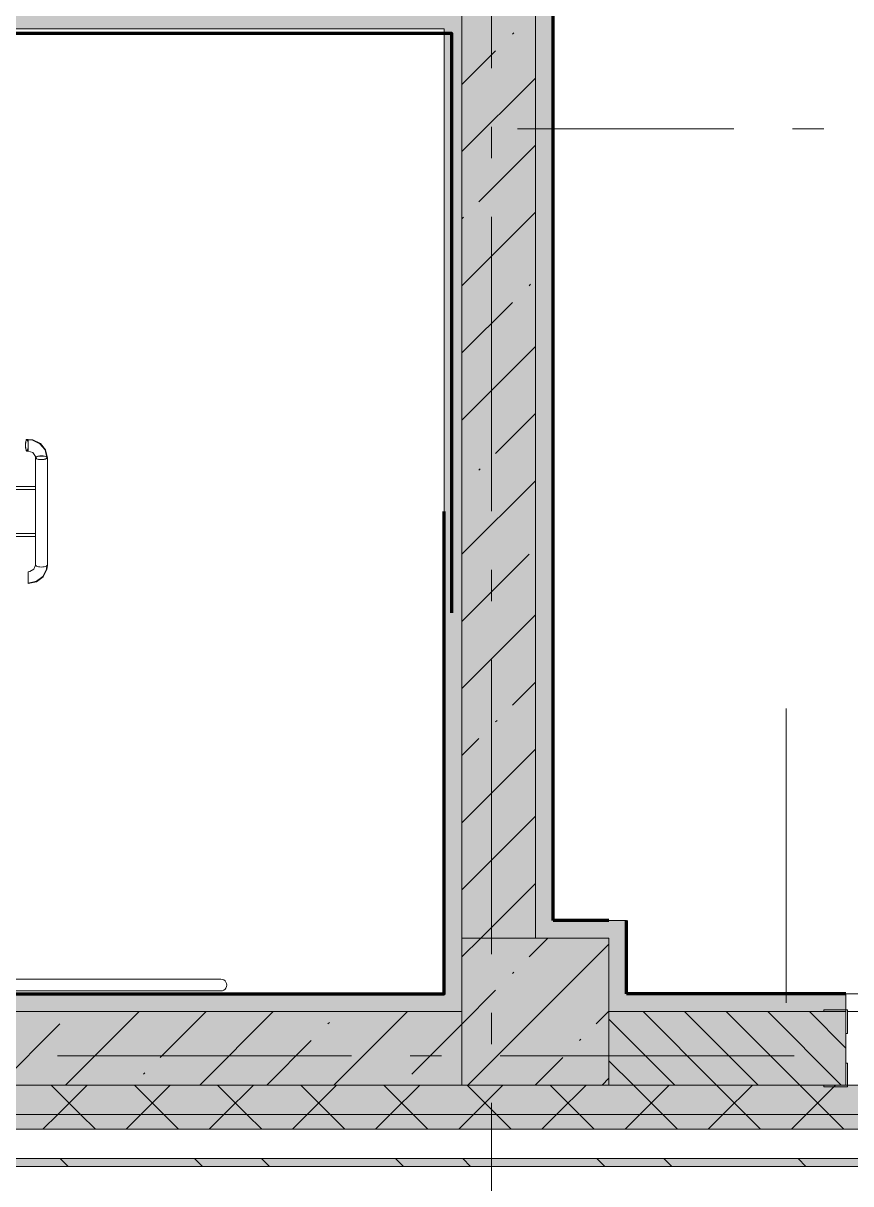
# Model space of a CAD drawing. Header units: millimetres. Extents: x -537608 to 253996, y -217170 to 186033.
# Drawn here: x -227018 to -224204, y 91086 to 95031 of the extents above; entities that cross this region are included whole.
import ezdxf

# ---------------------------------------------------------------- set-up
doc = ezdxf.new("R2010")
doc.units = ezdxf.units.MM
doc.layers.add('16) Лак 1.6м', color=160, linetype='Continuous', lineweight=90)
doc.layers.add('PDF _Геометрия', color=7, linetype='Continuous')
doc.layers.add('PDF _Сплошная заливка', color=7, linetype='Continuous', true_color=0xffffff)

msp = doc.modelspace()

# ---------------------------------------------------------------- hatches: boundary and pattern name
at = {"layer": 'PDF _Сплошная заливка', "true_color": 0xff7d7d, "transparency": 33554559}
msp.add_hatch(color=11, dxfattribs=at).paths.add_polyline_path([(-225276.1932, 91981.2671), (-225216.1946, 91981.2671), (-225216.1946, 99421.2652), (-225276.1932, 99421.2652), (-225276.1932, 92577.1358)])
at = {"layer": 'PDF _Сплошная заливка', "true_color": 0x56bc34, "transparency": 33554559}
msp.add_hatch(color=85, dxfattribs=at).paths.add_polyline_path([(-225586.1947, 95011.265), (-225526.1941, 95011.265), (-225526.1941, 95071.2678), (-230976.1935, 95071.2678), (-230976.1935, 95011.265), (-226595.9773, 95011.265)])
at = {"layer": 'PDF _Сплошная заливка', "transparency": 33554559}
msp.add_hatch(color=256, dxfattribs=at).paths.add_polyline_path([(-225276.1932, 91921.2686), (-225276.1932, 95071.2678), (-225526.1941, 95071.2678), (-225526.1941, 91921.2686), (-225324.5808, 91921.2686)])
at = {"layer": 'PDF _Сплошная заливка', "true_color": 0x56bc34, "transparency": 33554559}
h = msp.add_hatch(color=85, dxfattribs=at)
h.paths.add_polyline_path([(-226595.9773, 91671.2676), (-225586.1947, 91671.2676), (-225586.1947, 91731.2661), (-231926.1929, 91731.2661), (-231926.1929, 91671.2676), (-228265.7155, 91671.2676)], flags=0)
h.paths.add_polyline_path([(-233126.1932, 91671.2676), (-232926.1924, 91671.2676), (-232926.1924, 91731.2661), (-233126.1932, 91731.2661)], flags=0)
at = {"layer": 'PDF _Сплошная заливка', "true_color": 0xff7d7d, "transparency": 33554559}
h = msp.add_hatch(color=11, dxfattribs=at)
h.paths.add_polyline_path([(-221586.7628, 91671.2676), (-221336.1957, 91671.2676), (-221336.1957, 91731.2661), (-222400.4824, 91731.2661), (-222400.4824, 91671.2676)], flags=0)
h.paths.add_polyline_path([(-224926.2392, 91671.2676), (-224220.4816, 91671.2676), (-224220.4816, 91731.2661), (-225026.1943, 91731.2661), (-225026.1943, 91671.2676)], flags=0)
at = {"layer": 'PDF _Сплошная заливка', "transparency": 33554559}
h = msp.add_hatch(color=256, dxfattribs=at)
h.paths.add_polyline_path([(-226595.9773, 91421.2666), (-225526.1941, 91421.2666), (-225526.1941, 91671.2676), (-231926.1929, 91671.2676), (-231926.1929, 91421.2666), (-228265.7155, 91421.2666)], flags=0)
h.paths.add_polyline_path([(-232926.1924, 91421.2666), (-232926.1924, 91671.2676), (-233121.1919, 91671.2676), (-233121.1919, 91421.2666)], flags=0)
h = msp.add_hatch(color=256, dxfattribs=at)
h.paths.add_polyline_path([(-221276.195, 91421.2666), (-221276.195, 91671.2676), (-222400.4824, 91671.2676), (-222400.4824, 91421.2666), (-221586.7628, 91421.2666)], flags=0)
h.paths.add_polyline_path([(-224220.4816, 91421.2666), (-224220.4816, 91671.2676), (-225026.1943, 91671.2676), (-225026.1943, 91421.2666), (-224926.2392, 91421.2666)], flags=0)
h = msp.add_hatch(color=256, dxfattribs=at)
h.paths.add_polyline_path([(-214072.9389, 91321.2663), (-213276.196, 91321.2663), (-213276.196, 91421.2666), (-222460.9308, 91421.2666), (-222460.9308, 91321.2663), (-214907.808, 91321.2663)], flags=0)
h.paths.add_polyline_path([(-224160.9288, 91321.2663), (-224160.9288, 91421.2666), (-232001.1932, 91421.2666), (-232001.1932, 91321.2663), (-224926.2392, 91321.2663)], flags=0)
h.paths.add_polyline_path([(-232851.1922, 91321.2663), (-232851.1922, 91421.2666), (-234126.1928, 91421.2666), (-234126.1928, 91321.2663), (-233126.1932, 91321.2663)], flags=0)
h.paths.add_polyline_path([(-236196.9723, 91321.2663), (-235826.1928, 91321.2663), (-235826.1928, 91421.2666), (-237066.1908, 91421.2666), (-237066.1908, 91321.2663), (-236614.4085, 91321.2663)], flags=0)
h.paths.add_polyline_path([(-239953.8848, 91321.2663), (-238766.1908, 91321.2663), (-238766.1908, 91421.2666), (-240066.1915, 91421.2666), (-240066.1915, 91321.2663)], flags=0)
h.paths.add_polyline_path([(-243626.1884, 91321.2663), (-241766.1916, 91321.2663), (-241766.1916, 91421.2666), (-243626.1884, 91421.2666)], flags=0)
h.paths.add_polyline_path([(-245380.5355, 91321.2663), (-245326.1907, 91321.2663), (-245326.1907, 91421.2666), (-246626.1914, 91421.2666), (-246626.1914, 91321.2663), (-245797.9674, 91321.2663)], flags=0)
h.paths.add_polyline_path([(-249626.19, 91321.2663), (-248326.1893, 91321.2663), (-248326.1893, 91421.2666), (-249626.19, 91421.2666)], flags=0)
h.paths.add_polyline_path([(-254564.0965, 91321.2663), (-254326.1866, 91321.2663), (-254326.1866, 91421.2666), (-255626.1873, 91421.2666), (-255626.1873, 91321.2663), (-254981.5283, 91321.2663)], flags=0)
h.paths.add_polyline_path([(-251326.1879, 91321.2663), (-251326.1879, 91421.2666), (-252626.1886, 91421.2666), (-252626.1886, 91321.2663), (-251642.052, 91321.2663)], flags=0)
h.paths.add_polyline_path([(-257486.1367, 91321.2663), (-257326.1894, 91321.2663), (-257326.1894, 91421.2666), (-258626.1859, 91421.2666), (-258626.1859, 91321.2663), (-258321.009, 91321.2663)], flags=0)
h.paths.add_polyline_path([(-260825.613, 91321.2663), (-260326.1881, 91321.2663), (-260326.1881, 91421.2666), (-261626.1888, 91421.2666), (-261626.1888, 91321.2663), (-261243.0492, 91321.2663)], flags=0)
h.paths.add_polyline_path([(-264626.1874, 91321.2663), (-263326.1867, 91321.2663), (-263330.2213, 91421.2666), (-264626.1874, 91421.2666)], flags=0)
h.paths.add_polyline_path([(-266326.1853, 91321.2663), (-266326.1853, 91421.2666), (-267621.1869, 91421.2666), (-267621.1869, 91321.2663), (-266669.6977, 91321.2663)], flags=0)
h.paths.add_polyline_path([(-269591.7422, 91321.2663), (-269321.1849, 91321.2663), (-269321.1849, 91421.2666), (-270626.8047, 91421.2666), (-270626.8047, 91321.2663), (-270009.1741, 91321.2663)], flags=0)
h.paths.add_polyline_path([(-272513.7824, 91321.2663), (-272326.8026, 91321.2663), (-272326.8026, 91421.2666), (-273626.1833, 91421.2666), (-273626.1833, 91321.2663), (-273348.6546, 91321.2663)], flags=0)
h.paths.add_polyline_path([(-279192.735, 91321.2663), (-278626.181, 91321.2663), (-278626.181, 91421.2666), (-279926.186, 91421.2666), (-279926.186, 91321.2663), (-279610.1755, 91321.2663)], flags=0)
h.paths.add_polyline_path([(-276926.1831, 91321.2663), (-275326.1855, 91321.2663), (-275326.1855, 91421.2666), (-276926.1831, 91421.2666)], flags=0)
h.paths.add_polyline_path([(-281626.184, 91321.2663), (-281626.184, 91421.2666), (-282926.1804, 91421.2666), (-282926.1804, 91321.2663), (-281697.3434, 91321.2663)], flags=0)
h.paths.add_polyline_path([(-284626.1869, 91321.2663), (-284626.1869, 91421.2666), (-285926.1833, 91421.2666), (-285926.1833, 91321.2663), (-285036.824, 91321.2663)], flags=0)
h.paths.add_polyline_path([(-287626.1812, 91321.2663), (-287626.1812, 91421.2666), (-288926.1776, 91421.2666), (-288926.1776, 91321.2663), (-287958.8642, 91321.2663)], flags=0)
h.paths.add_polyline_path([(-290880.9044, 91321.2663), (-290626.1842, 91321.2663), (-290626.1842, 91421.2666), (-291926.1806, 91421.2666), (-291926.1806, 91321.2663), (-291715.7767, 91321.2663)], flags=0)
h.paths.add_polyline_path([(-304238.8097, 91321.2663), (-301741.177, 91321.2663), (-301741.177, 91421.2666), (-307200.8346, 91421.2666), (-307200.8346, 91321.2663), (-305073.682, 91321.2663)], flags=0)
h.paths.add_polyline_path([(-299626.1757, 91321.2663), (-299566.1772, 91321.2663), (-299566.1772, 91421.2666), (-300866.1822, 91421.2666), (-300866.1822, 91321.2663), (-299647.0335, 91321.2663)], flags=0)
h.paths.add_polyline_path([(-310082.8987, 91321.2663), (-308075.8379, 91321.2663), (-308075.8379, 91421.2666), (-317076.174, 91421.2666), (-317076.174, 91321.2663), (-311752.6347, 91321.2663)], flags=0)
h = msp.add_hatch(color=256, dxfattribs=at)
h.paths.add_polyline_path([(-213176.1955, 91271.2661), (-213176.1955, 91321.2663), (-222460.9308, 91321.2663), (-222460.9308, 91271.2661), (-213238.0699, 91271.2661)], flags=0)
h.paths.add_polyline_path([(-225761.1072, 91271.2661), (-224160.9288, 91271.2661), (-224160.9288, 91321.2663), (-232001.1932, 91321.2663), (-232001.1932, 91271.2661), (-226595.9773, 91271.2661)], flags=0)
h.paths.add_polyline_path([(-233274.93, 91271.2661), (-232851.1922, 91271.2661), (-232851.1922, 91321.2663), (-234126.1928, 91321.2663), (-234126.1928, 91271.2661), (-233692.3661, 91271.2661)], flags=0)
h.paths.add_polyline_path([(-237031.8425, 91271.2661), (-235826.1928, 91271.2661), (-235826.1928, 91321.2663), (-237066.1908, 91321.2663), (-237066.1908, 91271.2661)], flags=0)
h.paths.add_polyline_path([(-239119.0147, 91271.2661), (-238766.1908, 91271.2661), (-238766.1908, 91321.2663), (-240066.1915, 91321.2663), (-240066.1915, 91271.2661), (-239536.4508, 91271.2661)], flags=0)
h.paths.add_polyline_path([(-242041.0592, 91271.2661), (-241766.1916, 91271.2661), (-241766.1916, 91321.2663), (-243626.1884, 91321.2663), (-243626.1884, 91271.2661), (-242458.491, 91271.2661)], flags=0)
h.paths.add_polyline_path([(-245797.9674, 91271.2661), (-245326.1907, 91271.2661), (-245326.1907, 91321.2663), (-246626.1914, 91321.2663), (-246626.1914, 91271.2661), (-246215.4035, 91271.2661)], flags=0)
h.paths.add_polyline_path([(-248720.0118, 91271.2661), (-248326.1893, 91271.2661), (-248326.1893, 91321.2663), (-249626.19, 91321.2663), (-249626.19, 91271.2661), (-249137.4437, 91271.2661)], flags=0)
h.paths.add_polyline_path([(-252626.1886, 91271.2661), (-251326.1879, 91271.2661), (-251326.1879, 91321.2663), (-252626.1886, 91321.2663)], flags=0)
h.paths.add_polyline_path([(-257326.1894, 91271.2661), (-257326.1894, 91321.2663), (-258626.1859, 91321.2663), (-258626.1859, 91271.2661), (-257486.1367, 91271.2661)], flags=0)
h.paths.add_polyline_path([(-255626.1873, 91271.2661), (-254326.1866, 91271.2661), (-254326.1866, 91321.2663), (-255626.1873, 91321.2663)], flags=0)
h.paths.add_polyline_path([(-261243.0492, 91271.2661), (-260326.1881, 91271.2661), (-260326.1881, 91321.2663), (-261626.1888, 91321.2663), (-261626.1888, 91271.2661)], flags=0)
h.paths.add_polyline_path([(-267621.1869, 91271.2661), (-266326.1853, 91271.2661), (-266326.1853, 91321.2663), (-267621.1869, 91321.2663)], flags=0)
h.paths.add_polyline_path([(-263326.1867, 91271.2661), (-263330.2213, 91321.2663), (-264626.1874, 91321.2663), (-264626.1874, 91271.2661), (-263330.2213, 91271.2661)], flags=0)
h.paths.add_polyline_path([(-269321.1849, 91271.2661), (-269321.1849, 91321.2663), (-270626.8047, 91321.2663), (-270626.8047, 91271.2661), (-269591.7422, 91271.2661)], flags=0)
h.paths.add_polyline_path([(-272513.7824, 91271.2661), (-272326.8026, 91271.2661), (-272326.8026, 91321.2663), (-273626.1833, 91321.2663), (-273626.1833, 91271.2661), (-273348.6546, 91271.2661)], flags=0)
h.paths.add_polyline_path([(-275435.8268, 91271.2661), (-275326.1855, 91271.2661), (-275326.1855, 91321.2663), (-276926.1831, 91321.2663), (-276926.1831, 91271.2661), (-275853.2587, 91271.2661)], flags=0)
h.paths.add_polyline_path([(-279610.1755, 91271.2661), (-278626.181, 91271.2661), (-278626.181, 91321.2663), (-279926.186, 91321.2663), (-279926.186, 91271.2661)], flags=0)
h.paths.add_polyline_path([(-281626.184, 91271.2661), (-281626.184, 91321.2663), (-282926.1804, 91321.2663), (-282926.1804, 91271.2661), (-281697.3434, 91271.2661)], flags=0)
h.paths.add_polyline_path([(-285926.1833, 91271.2661), (-284626.1869, 91271.2661), (-284626.1869, 91321.2663), (-285926.1833, 91321.2663)], flags=0)
h.paths.add_polyline_path([(-290626.1842, 91271.2661), (-290626.1842, 91321.2663), (-291926.1806, 91321.2663), (-291926.1806, 91271.2661), (-290880.9044, 91271.2661)], flags=0)
h.paths.add_polyline_path([(-288376.296, 91271.2661), (-287626.1812, 91271.2661), (-287626.1812, 91321.2663), (-288926.1776, 91321.2663), (-288926.1776, 91271.2661), (-288793.7365, 91271.2661)], flags=0)
h.paths.add_polyline_path([(-300064.4654, 91271.2661), (-299566.1772, 91271.2661), (-299566.1772, 91321.2663), (-300866.1822, 91321.2663), (-300866.1822, 91271.2661), (-300481.9058, 91271.2661)], flags=0)
h.paths.add_polyline_path([(-303821.3779, 91271.2661), (-301741.177, 91271.2661), (-301741.177, 91321.2663), (-307200.8346, 91321.2663), (-307200.8346, 91271.2661), (-304238.8097, 91271.2661)], flags=0)
h.paths.add_polyline_path([(-308413.1627, 91271.2661), (-308075.8379, 91271.2661), (-308075.8379, 91321.2663), (-317126.1742, 91321.2663), (-317126.1742, 91271.2661), (-308830.5945, 91271.2661)], flags=0)
h = msp.add_hatch(color=256, dxfattribs=at)
h.paths.add_polyline_path([(-213126.1959, 91144.2677), (-213026.1966, 91144.2677), (-213026.1966, 91171.2657), (-222460.9308, 91171.2657), (-222460.9308, 91144.2677), (-213176.1955, 91144.2677)], flags=0)
h.paths.add_polyline_path([(-224926.2392, 91144.2677), (-224160.9288, 91144.2677), (-224160.9288, 91171.2657), (-232001.1932, 91171.2657), (-232001.1932, 91144.2677), (-226595.9773, 91144.2677)], flags=0)
h.paths.add_polyline_path([(-232851.1922, 91144.2677), (-232851.1922, 91171.2657), (-234126.1928, 91171.2657), (-234126.1928, 91144.2677), (-233274.93, 91144.2677)], flags=0)
h.paths.add_polyline_path([(-235826.1928, 91144.2677), (-235826.1928, 91171.2657), (-237066.1908, 91171.2657), (-237066.1908, 91144.2677), (-236614.4085, 91144.2677)], flags=0)
h.paths.add_polyline_path([(-238766.1908, 91144.2677), (-238766.1908, 91171.2657), (-240066.1915, 91171.2657), (-240066.1915, 91144.2677), (-239953.8848, 91144.2677)], flags=0)
h.paths.add_polyline_path([(-243626.1884, 91144.2677), (-241766.1916, 91144.2677), (-241766.1916, 91171.2657), (-243626.1884, 91171.2657), (-243626.1884, 91161.2415)], flags=0)
h.paths.add_polyline_path([(-245326.1907, 91144.2677), (-245326.1907, 91171.2657), (-246626.1914, 91171.2657), (-246626.1914, 91144.2677)], flags=0)
h.paths.add_polyline_path([(-249626.19, 91144.2677), (-248326.1893, 91144.2677), (-248326.1893, 91171.2657), (-249626.19, 91171.2657), (-249626.19, 91161.2415)], flags=0)
h.paths.add_polyline_path([(-254326.1866, 91144.2677), (-254326.1866, 91171.2657), (-255626.1873, 91171.2657), (-255626.1873, 91144.2677), (-254981.5283, 91144.2677)], flags=0)
h.paths.add_polyline_path([(-252626.1886, 91144.2677), (-251326.1879, 91144.2677), (-251326.1879, 91171.2657), (-252626.1886, 91171.2657), (-252626.1886, 91161.2415)], flags=0)
h.paths.add_polyline_path([(-258321.009, 91144.2677), (-257326.1894, 91144.2677), (-257326.1894, 91171.2657), (-258626.1859, 91171.2657), (-258626.1859, 91144.2677)], flags=0)
h.paths.add_polyline_path([(-260326.1881, 91144.2677), (-260326.1881, 91171.2657), (-261626.1888, 91171.2657), (-261626.1888, 91144.2677)], flags=0)
h.paths.add_polyline_path([(-263330.2213, 91144.2677), (-263326.1867, 91144.2677), (-263330.2213, 91171.2657), (-264626.1874, 91171.2657), (-264626.1874, 91144.2677)], flags=0)
h.paths.add_polyline_path([(-266669.6977, 91144.2677), (-266326.1853, 91144.2677), (-266326.1853, 91171.2657), (-267621.1869, 91171.2657), (-267621.1869, 91144.2677)], flags=0)
h.paths.add_polyline_path([(-269321.1849, 91144.2677), (-269321.1849, 91171.2657), (-270626.8047, 91171.2657), (-270626.8047, 91144.2677), (-270009.1741, 91144.2677)], flags=0)
h.paths.add_polyline_path([(-272326.8026, 91144.2677), (-272326.8026, 91171.2657), (-273626.1833, 91171.2657), (-273626.1833, 91144.2677), (-273348.6546, 91144.2677)], flags=0)
h.paths.add_polyline_path([(-275326.1855, 91144.2677), (-275326.1855, 91171.2657), (-276926.1831, 91171.2657), (-276926.1831, 91144.2677), (-276688.131, 91144.2677)], flags=0)
h.paths.add_polyline_path([(-278626.181, 91144.2677), (-278626.181, 91171.2657), (-279926.186, 91171.2657), (-279926.186, 91144.2677)], flags=0)
h.paths.add_polyline_path([(-284626.1869, 91144.2677), (-284626.1869, 91171.2657), (-285926.1833, 91171.2657), (-285926.1833, 91144.2677), (-285036.824, 91144.2677)], flags=0)
h.paths.add_polyline_path([(-281697.3434, 91144.2677), (-281626.184, 91144.2677), (-281626.184, 91171.2657), (-282926.1804, 91171.2657), (-282926.1804, 91144.2677)], flags=0)
h.paths.add_polyline_path([(-288376.296, 91144.2677), (-287626.1812, 91144.2677), (-287626.1812, 91171.2657), (-288926.1776, 91171.2657), (-288926.1776, 91144.2677)], flags=0)
h.paths.add_polyline_path([(-290626.1842, 91144.2677), (-290626.1842, 91171.2657), (-291926.1806, 91171.2657), (-291926.1806, 91144.2677), (-291715.7767, 91144.2677)], flags=0)
h.paths.add_polyline_path([(-303403.9461, 91144.2677), (-301741.177, 91144.2677), (-301741.177, 91171.2657), (-307200.8346, 91171.2657), (-307200.8346, 91144.2677), (-305073.682, 91144.2677)], flags=0)
h.paths.add_polyline_path([(-300866.1822, 91144.2677), (-299566.1772, 91144.2677), (-299566.1772, 91171.2657), (-300866.1822, 91171.2657), (-300866.1822, 91161.2415)], flags=0)
h.paths.add_polyline_path([(-310082.8987, 91144.2677), (-308075.8379, 91144.2677), (-308075.8379, 91171.2657), (-317253.1726, 91171.2657), (-317253.1726, 91144.2677), (-311752.6347, 91144.2677)], flags=0)

# ---------------------------------------------------------------- linework, layer by layer
at = {"layer": '16) Лак 1.6м'}
for p, q in [((-225216.1946, 91981.2671), (-225216.1946, 99421.2652)), ((-225026.1943, 91981.2671), (-225216.1946, 91981.2671)), ((-224966.1937, 91731.2661), (-224966.1937, 91981.2671)), ((-224220.4816, 91731.2661), (-224966.1937, 91731.2661))]:
    msp.add_line(p, q, dxfattribs=at)
for points in [[(-232826.1921, 99111.2657), (-233066.1926, 99111.2657), (-233066.1926, 91731.2661), (-225586.1947, 91731.2661), (-225586.1947, 93371.2655)], [(-231002.1241, 94997.2157), (-225562.1273, 94997.2157), (-225562.1273, 93026.1049)]]:
    msp.add_lwpolyline(points, dxfattribs=at)
at = {"layer": 'PDF _Геометрия', "color": 253, "lineweight": 9, "true_color": 0xaaaaaa}
for p, q in [((-225426.1938, 95878.3412), (-225426.1938, 94878.3416)), ((-225426.1938, 94678.3409), (-225426.1938, 94572.5103)), ((-224601.7675, 94671.2662), (-225336.9667, 94671.2662)), ((-224295.934, 94671.2662), (-224401.7667, 94671.2662)), ((-225426.1938, 94372.5095), (-225426.1938, 93372.51)), ((-225426.1938, 93172.5092), (-225426.1938, 93066.6743)), ((-225426.1938, 92866.6779), (-225426.1938, 91866.6783)), ((-225426.1938, 91666.6775), (-225426.1938, 91560.8427)), ((-225902.1235, 91521.2671), (-226902.123, 91521.2671)), ((-225596.2899, 91521.2671), (-225702.1248, 91521.2671)), ((-224396.2897, 91521.2671), (-225396.2914, 91521.2671)), ((-225426.1938, 91360.8419), (-225426.1938, 90360.8423))]:
    msp.add_line(p, q, dxfattribs=at)
at = {"layer": 'PDF _Геометрия', "lineweight": 9}
for p, q in [((-225526.1941, 95011.265), (-225526.1941, 95071.2678)), ((-225276.1932, 91981.2671), (-225276.1932, 95071.2678)), ((-225276.1932, 95071.2678), (-225276.1932, 91981.2671)), ((-230976.1935, 95011.265), (-225586.1947, 95011.265)), ((-225586.1947, 95011.265), (-225586.1947, 91731.2661)), ((-225526.1941, 95011.265), (-225526.1941, 91921.2686)), ((-225526.1941, 91921.2686), (-225526.1941, 95011.265)), ((-225354.5542, 94993.938), (-225349.8134, 94998.6788)), ((-225526.1941, 94822.3003), (-225411.5795, 94936.9149)), ((-225526.1941, 94594.1991), (-225276.1932, 94844.2001)), ((-225468.6047, 94423.6938), (-225276.1932, 94616.1033)), ((-225526.1941, 94138.0055), (-225276.1932, 94388.0022)), ((-225525.6279, 94366.6664), (-225520.8871, 94371.4072)), ((-225297.5311, 94138.5696), (-225292.7881, 94143.3104)), ((-225526.1941, 93909.9044), (-225354.5542, 94081.5422)), ((-225526.1941, 93681.8076), (-225276.1932, 93931.8085)), ((-225411.5795, 93568.3211), (-225276.1932, 93703.7074)), ((-227007.9644, 93614.3297), (-227006.9654, 93615.8109)), ((-227006.9654, 93615.8109), (-227005.9147, 93616.3104)), ((-227001.1933, 93616.3104), (-227005.9147, 93616.3104)), ((-227005.9147, 93616.3104), (-227004.8641, 93615.8109)), ((-227004.8641, 93615.8109), (-227003.8673, 93614.3297)), ((-226985.3433, 93614.4202), (-227001.1933, 93616.3104)), ((-227001.1933, 93616.2674), (-227001.1933, 93616.3104)), ((-227001.1933, 93616.3104), (-227001.1933, 93615.9315)), ((-227001.1933, 93615.6301), (-227001.1933, 93616.3104)), ((-227001.1933, 93616.3104), (-227001.1933, 93615.6301)), ((-227001.1933, 93615.2425), (-227001.1933, 93616.2674)), ((-227001.1933, 93615.9315), (-227001.1933, 93614.2565)), ((-227001.1933, 93613.6321), (-227001.1933, 93615.6301)), ((-227001.1933, 93615.6301), (-227001.1933, 93613.6321)), ((-227010.6361, 93596.3095), (-227010.5178, 93600.7618)), ((-227010.5178, 93591.8615), (-227010.6361, 93596.3095)), ((-227010.5178, 93600.7618), (-227010.169, 93604.9902)), ((-227010.169, 93587.6331), (-227010.5178, 93591.8615)), ((-227010.1561, 93600.736), (-227010.2831, 93596.3095)), ((-227010.2831, 93596.3095), (-227010.1561, 93591.883)), ((-227010.169, 93604.9902), (-227009.6071, 93608.7794)), ((-227009.6071, 93583.8396), (-227010.169, 93587.6331)), ((-227009.7815, 93604.9084), (-227010.1561, 93600.736)), ((-227010.1561, 93591.883), (-227009.7815, 93587.7149)), ((-227009.1829, 93608.577), (-227009.7815, 93604.9084)), ((-227009.7815, 93587.7149), (-227009.1829, 93584.042)), ((-227009.6071, 93608.7794), (-227008.8578, 93611.9485)), ((-227008.8578, 93580.6747), (-227009.6071, 93583.8396)), ((-227008.395, 93611.5352), (-227009.1829, 93608.577)), ((-227009.1829, 93584.042), (-227008.395, 93581.0838)), ((-227008.8578, 93611.9485), (-227007.9644, 93614.3297)), ((-227007.9644, 93578.2893), (-227008.8578, 93580.6747)), ((-227007.4628, 93613.6106), (-227008.395, 93611.5352)), ((-227008.395, 93581.0838), (-227007.4628, 93579.0127)), ((-227006.9654, 93576.8124), (-227007.9644, 93578.2893)), ((-227006.4422, 93614.6742), (-227007.4628, 93613.6106)), ((-227007.4628, 93579.0127), (-227006.4422, 93577.9448)), ((-227005.9147, 93576.3129), (-227006.9654, 93576.8124)), ((-227005.9147, 93614.812), (-227006.4422, 93614.6742)), ((-227006.4422, 93577.9448), (-227005.9147, 93577.8113)), ((-227005.3894, 93614.6742), (-227005.9147, 93614.812)), ((-227005.9147, 93577.8113), (-227005.3894, 93577.9448)), ((-227004.8641, 93576.8124), (-227005.9147, 93576.3129)), ((-227005.9147, 93576.3129), (-227001.1933, 93576.3129)), ((-227004.3668, 93613.6106), (-227005.3894, 93614.6742)), ((-227005.3894, 93577.9448), (-227004.3668, 93579.0127)), ((-227003.8673, 93578.2893), (-227004.8641, 93576.8124)), ((-227003.4345, 93611.5352), (-227004.3668, 93613.6106)), ((-227004.3668, 93579.0127), (-227003.4345, 93581.0838)), ((-227003.8673, 93614.3297), (-227002.9717, 93611.9485)), ((-227002.9717, 93580.6747), (-227003.8673, 93578.2893)), ((-227002.6466, 93608.577), (-227003.4345, 93611.5352)), ((-227003.4345, 93581.0838), (-227002.6466, 93584.042)), ((-227002.9717, 93611.9485), (-227002.2246, 93608.7794)), ((-227002.2246, 93583.8396), (-227002.9717, 93580.6747)), ((-227002.0481, 93604.9084), (-227002.6466, 93608.577)), ((-227002.6466, 93584.042), (-227002.0481, 93587.7149)), ((-227002.2246, 93608.7794), (-227001.6605, 93604.9902)), ((-227001.6605, 93587.6331), (-227002.2246, 93583.8396)), ((-227001.6735, 93600.736), (-227002.0481, 93604.9084)), ((-227002.0481, 93587.7149), (-227001.6735, 93591.883)), ((-227001.5486, 93596.3095), (-227001.6735, 93600.736)), ((-227001.6735, 93591.883), (-227001.5486, 93596.3095)), ((-227001.6605, 93604.9902), (-227001.3118, 93600.7618)), ((-227001.3118, 93591.8615), (-227001.6605, 93587.6331)), ((-227001.3118, 93600.7618), (-227001.1933, 93596.3095)), ((-227001.1933, 93596.3095), (-227001.3118, 93591.8615)), ((-227001.1933, 93613.3308), (-227001.1933, 93615.2425)), ((-226986.6845, 93613.1973), (-227001.1933, 93614.812)), ((-227001.1933, 93614.179), (-227001.1933, 93614.812)), ((-227001.1933, 93614.812), (-227001.1933, 93614.179)), ((-227001.1933, 93614.4589), (-227001.1933, 93614.8077)), ((-227001.1933, 93614.8077), (-227001.1933, 93614.7689)), ((-227001.1933, 93614.7689), (-227001.1933, 93613.8216)), ((-227001.1933, 93612.9087), (-227001.1933, 93614.4589)), ((-227001.1933, 93614.2565), (-227001.1933, 93611.3587)), ((-227001.1933, 93612.3318), (-227001.1933, 93614.179)), ((-227001.1933, 93614.179), (-227001.1933, 93612.3318)), ((-227001.1933, 93613.8216), (-227001.1933, 93611.6859)), ((-227001.1933, 93610.4544), (-227001.1933, 93613.6321)), ((-227001.1933, 93613.6321), (-227001.1933, 93610.4544)), ((-227001.1933, 93610.5706), (-227001.1933, 93613.3308)), ((-227001.1933, 93610.2305), (-227001.1933, 93612.9087)), ((-227001.1933, 93609.3909), (-227001.1933, 93612.3318)), ((-227001.1933, 93612.3318), (-227001.1933, 93609.3909)), ((-227001.1933, 93611.6859), (-227001.1933, 93608.4952)), ((-227001.1933, 93611.3587), (-227001.1933, 93607.436)), ((-227001.1933, 93607.0915), (-227001.1933, 93610.5706)), ((-227001.1933, 93606.3121), (-227001.1933, 93610.4544)), ((-227001.1933, 93610.4544), (-227001.1933, 93606.3121)), ((-227001.1933, 93606.6006), (-227001.1933, 93610.2305)), ((-227001.1933, 93605.5586), (-227001.1933, 93609.3909)), ((-227001.1933, 93609.3909), (-227001.1933, 93605.5586)), ((-227001.1933, 93608.4952), (-227001.1933, 93604.4778)), ((-227001.1933, 93607.436), (-227001.1933, 93602.7554)), ((-227001.1933, 93603.0784), (-227001.1933, 93607.0915)), ((-227001.1933, 93602.2731), (-227001.1933, 93606.6006)), ((-227001.1933, 93601.4852), (-227001.1933, 93606.3121)), ((-227001.1933, 93606.3121), (-227001.1933, 93601.4852)), ((-227001.1933, 93601.0977), (-227001.1933, 93605.5586)), ((-227001.1933, 93605.5586), (-227001.1933, 93601.0977)), ((-227001.1933, 93604.4778), (-227001.1933, 93599.9049)), ((-227001.1933, 93598.7208), (-227001.1933, 93603.0784)), ((-227001.1933, 93602.7554), (-227001.1933, 93598.3807)), ((-227001.1933, 93597.5367), (-227001.1933, 93602.2731)), ((-227001.1933, 93596.3095), (-227001.1933, 93601.4852)), ((-227001.1933, 93601.4852), (-227001.1933, 93596.3095)), ((-227001.1933, 93596.3095), (-227001.1933, 93601.0977)), ((-227001.1933, 93601.0977), (-227001.1933, 93596.3095)), ((-227001.1933, 93599.9049), (-227001.1933, 93595.0866)), ((-227001.1933, 93594.2427), (-227001.1933, 93598.7208)), ((-227001.1933, 93598.3807), (-227001.1933, 93593.9025)), ((-227001.1933, 93592.7183), (-227001.1933, 93597.5367)), ((-227001.1933, 93596.3095), (-227001.1933, 93591.1338)), ((-227001.1933, 93591.1338), (-227001.1933, 93596.3095)), ((-227001.1933, 93596.3095), (-227001.1933, 93591.5213)), ((-227001.1933, 93591.5213), (-227001.1933, 93596.3095)), ((-227001.1933, 93595.0866), (-227001.1933, 93590.3501)), ((-227001.1933, 93589.8635), (-227001.1933, 93594.2427)), ((-227001.1933, 93593.9025), (-227001.1933, 93589.5449)), ((-227001.1933, 93588.1412), (-227001.1933, 93592.7183)), ((-227001.1933, 93591.5213), (-227001.1933, 93587.0604)), ((-227001.1933, 93587.0604), (-227001.1933, 93591.5213)), ((-227001.1933, 93591.1338), (-227001.1933, 93586.3112)), ((-227001.1933, 93586.3112), (-227001.1933, 93591.1338)), ((-227001.1933, 93590.3501), (-227001.1933, 93586.0184)), ((-227001.1933, 93585.183), (-227001.1933, 93589.8635)), ((-227001.1933, 93589.5449), (-227001.1933, 93585.5275)), ((-227001.1933, 93584.1238), (-227001.1933, 93588.1412)), ((-227001.1933, 93587.0604), (-227001.1933, 93583.2281)), ((-227001.1933, 93583.2281), (-227001.1933, 93587.0604)), ((-227001.1933, 93586.3112), (-227001.1933, 93582.1689)), ((-227001.1933, 93582.1689), (-227001.1933, 93586.3112)), ((-227001.1933, 93586.0184), (-227001.1933, 93582.3928)), ((-227001.1933, 93585.5275), (-227001.1933, 93582.0526)), ((-227001.1933, 93581.2603), (-227001.1933, 93585.183)), ((-227001.1933, 93580.9374), (-227001.1933, 93584.1238)), ((-227001.1933, 93583.2281), (-227001.1933, 93580.2872)), ((-227001.1933, 93580.2872), (-227001.1933, 93583.2281)), ((-227001.1933, 93582.3928), (-227001.1933, 93579.7102)), ((-227001.1933, 93582.1689), (-227001.1933, 93578.9911)), ((-227001.1933, 93578.9911), (-227001.1933, 93582.1689)), ((-227001.1933, 93582.0526), (-227001.1933, 93579.2883)), ((-227001.1933, 93578.3668), (-227001.1933, 93581.2603)), ((-227001.1933, 93578.7974), (-227001.1933, 93580.9374)), ((-227001.1933, 93580.2872), (-227001.1933, 93578.44)), ((-227001.1933, 93578.44), (-227001.1933, 93580.2872)), ((-227001.1933, 93579.7102), (-227001.1933, 93578.1644)), ((-227001.1933, 93579.2883), (-227001.1933, 93577.3764)), ((-227001.1933, 93578.9911), (-227001.1933, 93576.9932)), ((-227001.1933, 93576.9932), (-227001.1933, 93578.9911)), ((-227001.1933, 93577.8501), (-227001.1933, 93578.7974)), ((-227001.1933, 93578.44), (-227001.1933, 93577.8113)), ((-227001.1933, 93577.8113), (-227001.1933, 93578.44)), ((-227001.1933, 93576.6918), (-227001.1933, 93578.3668)), ((-227001.1933, 93578.1644), (-227001.1933, 93577.8113)), ((-227001.1933, 93577.8113), (-227001.1933, 93577.8501)), ((-227001.1933, 93577.3764), (-227001.1933, 93576.3559)), ((-227001.1933, 93576.9932), (-227001.1933, 93576.3129)), ((-227001.1933, 93576.3129), (-227001.1933, 93576.9932)), ((-227001.1933, 93576.3129), (-227001.1933, 93576.6918)), ((-227001.1933, 93576.3559), (-227001.1933, 93576.3129)), ((-227001.1933, 93576.3129), (-226985.2938, 93571.1328)), ((-226961.3788, 93601.313), (-226986.6845, 93613.1973)), ((-226959.9083, 93602.0708), (-226985.3433, 93614.4202)), ((-226943.9398, 93580.1451), (-226961.3788, 93601.313)), ((-226942.4414, 93580.4982), (-226959.9083, 93602.0708)), ((-226937.6941, 93553.7112), (-226943.9398, 93580.1451)), ((-226936.1935, 93553.7112), (-226942.4414, 93580.4982)), ((-226985.2938, 93571.1328), (-226976.7207, 93558.3142)), ((-226976.7207, 93558.3142), (-226976.1932, 93553.7112)), ((-226976.1932, 93553.7112), (-226975.5129, 93555.3776)), ((-226975.6916, 93555.145), (-226976.1932, 93553.7112)), ((-226976.1932, 93553.7112), (-226976.1932, 93188.82)), ((-226976.1932, 93553.7112), (-226975.5129, 93552.0447)), ((-226975.5129, 93552.0447), (-226976.1932, 93553.7112)), ((-226974.2125, 93556.51), (-226975.6916, 93555.145)), ((-226975.5129, 93555.3776), (-226973.5149, 93556.9363)), ((-226975.5129, 93552.0447), (-226973.5149, 93550.4904)), ((-226973.5149, 93550.4904), (-226975.5129, 93552.0447)), ((-226974.0639, 93555.2527), (-226974.6926, 93553.7112)), ((-226974.6926, 93553.7112), (-226974.0639, 93555.2527)), ((-226974.6926, 93553.7112), (-226974.0639, 93552.1696)), ((-226974.0639, 93552.1696), (-226974.6926, 93553.7112)), ((-226971.8292, 93557.7286), (-226974.2125, 93556.51)), ((-226972.2146, 93556.6908), (-226974.0639, 93555.2527)), ((-226974.0639, 93555.2527), (-226972.2146, 93556.6908)), ((-226974.0639, 93552.1696), (-226972.2146, 93550.7315)), ((-226972.2146, 93550.7315), (-226974.0639, 93552.1696)), ((-226973.5149, 93550.4904), (-226970.3351, 93549.1555)), ((-226970.3351, 93549.1555), (-226973.5149, 93550.4904)), ((-226969.2758, 93557.9266), (-226972.2146, 93556.6908)), ((-226972.2146, 93556.6908), (-226969.2758, 93557.9266)), ((-226968.6643, 93558.7491), (-226971.8292, 93557.7286)), ((-226970.3351, 93549.1555), (-226966.1928, 93548.1307)), ((-226966.1928, 93548.1307), (-226970.3351, 93549.1555)), ((-226965.4435, 93558.8739), (-226969.2758, 93557.9266)), ((-226969.2758, 93557.9266), (-226965.4435, 93558.8739)), ((-226964.873, 93559.5198), (-226968.6643, 93558.7491)), ((-226966.1928, 93559.2916), (-226961.3702, 93559.9375)), ((-226966.1928, 93548.1307), (-226961.3702, 93547.4848)), ((-226961.3702, 93547.4848), (-226966.1928, 93548.1307)), ((-226960.9826, 93559.4681), (-226965.4435, 93558.8739)), ((-226965.4435, 93558.8739), (-226960.9826, 93559.4681)), ((-226960.9826, 93547.9542), (-226965.4435, 93548.5484)), ((-226965.4435, 93548.5484), (-226960.9826, 93547.9542)), ((-226960.6489, 93559.9934), (-226964.873, 93559.5198)), ((-226961.3702, 93559.9375), (-226956.1944, 93560.1571)), ((-226961.3702, 93547.4848), (-226956.1944, 93547.2652)), ((-226956.1944, 93547.2652), (-226961.3702, 93547.4848)), ((-226956.1944, 93559.6749), (-226960.9826, 93559.4681)), ((-226960.9826, 93559.4681), (-226956.1944, 93559.6749)), ((-226956.1944, 93547.7474), (-226960.9826, 93547.9542)), ((-226960.9826, 93547.9542), (-226956.1944, 93547.7474)), ((-226956.1944, 93560.1571), (-226960.6489, 93559.9934)), ((-226956.1944, 93560.1571), (-226951.0166, 93559.9375)), ((-226951.0166, 93559.9375), (-226956.1944, 93560.1571)), ((-226951.4063, 93559.4681), (-226956.1944, 93559.6749)), ((-226956.1944, 93559.6749), (-226951.4063, 93559.4681)), ((-226951.4063, 93547.9542), (-226956.1944, 93547.7474)), ((-226956.1944, 93547.7474), (-226951.4063, 93547.9542)), ((-226956.1944, 93547.2652), (-226951.74, 93547.4289)), ((-226951.74, 93547.4289), (-226947.5138, 93547.9068)), ((-226946.9432, 93558.8739), (-226951.4063, 93559.4681)), ((-226951.4063, 93559.4681), (-226946.9432, 93558.8739)), ((-226946.9432, 93548.5484), (-226951.4063, 93547.9542)), ((-226951.4063, 93547.9542), (-226946.9432, 93548.5484)), ((-226951.0166, 93559.9375), (-226946.194, 93559.2916)), ((-226946.194, 93559.2916), (-226951.0166, 93559.9375)), ((-226947.5138, 93547.9068), (-226943.7224, 93548.6732)), ((-226943.1131, 93557.9266), (-226946.9432, 93558.8739)), ((-226946.9432, 93558.8739), (-226943.1131, 93557.9266)), ((-226943.1131, 93549.4957), (-226946.9432, 93548.5484)), ((-226946.9432, 93548.5484), (-226943.1131, 93549.4957)), ((-226943.7224, 93548.6732), (-226940.5575, 93549.6937)), ((-226940.1722, 93556.6908), (-226943.1131, 93557.9266)), ((-226943.1131, 93557.9266), (-226940.1722, 93556.6908)), ((-226940.1722, 93550.7315), (-226943.1131, 93549.4957)), ((-226943.1131, 93549.4957), (-226940.1722, 93550.7315)), ((-226940.5575, 93549.6937), (-226938.1742, 93550.9123)), ((-226938.325, 93555.2527), (-226940.1722, 93556.6908)), ((-226940.1722, 93556.6908), (-226938.325, 93555.2527)), ((-226938.325, 93552.1696), (-226940.1722, 93550.7315)), ((-226940.1722, 93550.7315), (-226938.325, 93552.1696)), ((-226936.876, 93555.3776), (-226938.874, 93556.9363)), ((-226938.874, 93556.9363), (-226936.876, 93555.3776)), ((-226937.6941, 93553.7112), (-226938.325, 93555.2527)), ((-226938.325, 93555.2527), (-226937.6941, 93553.7112)), ((-226937.6941, 93553.7112), (-226938.325, 93552.1696)), ((-226938.325, 93552.1696), (-226937.6941, 93553.7112)), ((-226938.1742, 93550.9123), (-226936.6952, 93552.2773)), ((-226936.1935, 93553.7112), (-226936.876, 93555.3776)), ((-226936.876, 93555.3776), (-226936.1935, 93553.7112)), ((-226936.6952, 93552.2773), (-226936.1935, 93553.7112)), ((-226936.1935, 93188.82), (-226936.1935, 93553.7112)), ((-225468.6047, 93511.298), (-225463.8618, 93516.0387)), ((-225526.1941, 93225.6096), (-225276.1932, 93475.6106)), ((-226981.1946, 93456.2641), (-227046.1944, 93456.2641)), ((-227046.1944, 93446.2659), (-226981.1946, 93446.2659)), ((-226975.5129, 93456.2641), (-226981.1946, 93456.2641)), ((-226981.1946, 93446.2659), (-226977.6594, 93446.2659)), ((-225526.1941, 93453.7064), (-225525.6279, 93454.2748)), ((-226981.1946, 93296.2653), (-227046.1944, 93296.2653)), ((-227046.1944, 93286.2669), (-226981.1946, 93286.2669)), ((-226974.9122, 93296.2653), (-226981.1946, 93296.2653)), ((-226981.1946, 93286.2669), (-226977.6594, 93286.2669)), ((-225526.1941, 92997.5128), (-225297.5311, 93226.1737)), ((-226976.1932, 93188.82), (-226981.6919, 93174.7009)), ((-226976.1932, 93188.82), (-226975.5129, 93187.1536)), ((-226975.5129, 93187.1536), (-226976.1932, 93188.82)), ((-226975.5129, 93187.1536), (-226973.5149, 93185.5991)), ((-226973.5149, 93185.5991), (-226975.5129, 93187.1536)), ((-226973.5149, 93185.5991), (-226970.3351, 93184.2644)), ((-226970.3351, 93184.2644), (-226973.5149, 93185.5991)), ((-226970.3351, 93184.2644), (-226966.1928, 93183.2395)), ((-226966.1928, 93183.2395), (-226970.3351, 93184.2644)), ((-226966.1928, 93183.2395), (-226961.3702, 93182.5936)), ((-226961.3702, 93182.5936), (-226966.1928, 93183.2395)), ((-226961.3702, 93182.5936), (-226956.1944, 93182.374)), ((-226956.1944, 93182.374), (-226961.3702, 93182.5936)), ((-226956.1944, 93182.374), (-226951.74, 93182.5376)), ((-226951.74, 93182.5376), (-226947.5138, 93183.0156)), ((-226947.5138, 93183.0156), (-226943.7224, 93183.7821)), ((-226943.7224, 93183.7821), (-226940.5575, 93184.8026)), ((-226940.5575, 93184.8026), (-226938.1742, 93186.0254)), ((-226939.367, 93174.8818), (-226937.6941, 93188.82)), ((-226938.1742, 93186.0254), (-226936.6952, 93187.3861)), ((-226938.1484, 93173.5813), (-226936.1935, 93188.82)), ((-226936.6952, 93187.3861), (-226936.1935, 93188.82)), ((-226995.9315, 93166.7306), (-227001.1933, 93166.2226)), ((-227001.1933, 93166.1795), (-227001.1933, 93166.2226)), ((-227001.1933, 93166.2226), (-227001.1933, 93165.8393)), ((-227001.1933, 93165.1547), (-227001.1933, 93166.1795)), ((-227001.1933, 93165.8393), (-227001.1933, 93164.1687)), ((-227001.1933, 93163.2429), (-227001.1933, 93165.1547)), ((-227001.1933, 93164.371), (-227001.1933, 93164.7198)), ((-227001.1933, 93164.7198), (-227001.1933, 93164.6811)), ((-227001.1933, 93164.6811), (-227001.1933, 93163.7338)), ((-227001.1933, 93162.8209), (-227001.1933, 93164.371)), ((-227001.1933, 93164.1687), (-227001.1933, 93161.2708)), ((-227001.1933, 93163.7338), (-227001.1933, 93161.5937)), ((-227001.1933, 93160.4828), (-227001.1933, 93163.2429)), ((-227001.1933, 93160.1427), (-227001.1933, 93162.8209)), ((-227001.1933, 93161.5937), (-227001.1933, 93158.4073)), ((-227001.1933, 93161.2708), (-227001.1933, 93157.3481)), ((-227001.1933, 93157.0036), (-227001.1933, 93160.4828)), ((-227001.1933, 93156.5128), (-227001.1933, 93160.1427)), ((-227001.1933, 93158.4073), (-227001.1933, 93154.39)), ((-227001.1933, 93157.3481), (-227001.1933, 93152.6676)), ((-227001.1933, 93152.9862), (-227001.1933, 93157.0036)), ((-227001.1933, 93152.1853), (-227001.1933, 93156.5128)), ((-227001.1933, 93154.39), (-227001.1933, 93149.817)), ((-227001.1933, 93148.633), (-227001.1933, 93152.9862)), ((-227001.1933, 93152.6676), (-227001.1933, 93148.2885)), ((-227001.1933, 93147.4488), (-227001.1933, 93152.1853)), ((-227001.1933, 93149.817), (-227001.1933, 93144.9945)), ((-227001.1933, 93144.1548), (-227001.1933, 93148.633)), ((-227001.1933, 93148.2885), (-227001.1933, 93143.8103)), ((-227001.1933, 93142.6305), (-227001.1933, 93147.4488)), ((-227001.1933, 93144.9945), (-227001.1933, 93140.2579)), ((-227001.1933, 93139.7757), (-227001.1933, 93144.1548)), ((-227001.1933, 93143.8103), (-227001.1933, 93139.4571)), ((-227001.1933, 93138.0533), (-227001.1933, 93142.6305)), ((-226981.6919, 93174.7009), (-226995.9315, 93166.7306)), ((-226973.6571, 93133.7603), (-226951.6646, 93150.5792)), ((-226973.3104, 93132.2705), (-226950.9219, 93149.1325)), ((-226951.6646, 93150.5792), (-226939.367, 93174.8818)), ((-226950.9219, 93149.1325), (-226938.1484, 93173.5813)), ((-227001.1933, 93140.2579), (-227001.1933, 93135.9305)), ((-227001.1933, 93135.0952), (-227001.1933, 93139.7757)), ((-227001.1933, 93139.4571), (-227001.1933, 93135.4397)), ((-227001.1933, 93134.0359), (-227001.1933, 93138.0533)), ((-227001.1933, 93135.9305), (-227001.1933, 93132.3006)), ((-227001.1933, 93135.4397), (-227001.1933, 93131.9605)), ((-227001.1933, 93131.1725), (-227001.1933, 93135.0952)), ((-227001.1933, 93130.8495), (-227001.1933, 93134.0359)), ((-227001.1933, 93127.7235), (-226973.6571, 93133.7603)), ((-227001.1933, 93132.3006), (-227001.1933, 93129.6223)), ((-227001.1933, 93126.2207), (-226973.3104, 93132.2705)), ((-227001.1933, 93131.9605), (-227001.1933, 93129.2004)), ((-227001.1933, 93128.2746), (-227001.1933, 93131.1725)), ((-227001.1933, 93128.7095), (-227001.1933, 93130.8495)), ((-227001.1933, 93129.6223), (-227001.1933, 93128.0723)), ((-227001.1933, 93129.2004), (-227001.1933, 93127.2885)), ((-227001.1933, 93127.7622), (-227001.1933, 93128.7095)), ((-227001.1933, 93126.6039), (-227001.1933, 93128.2746)), ((-227001.1933, 93128.0723), (-227001.1933, 93127.7235)), ((-227001.1933, 93127.7235), (-227001.1933, 93127.7622)), ((-227001.1933, 93127.2885), (-227001.1933, 93126.2638)), ((-227001.1933, 93126.225), (-227001.1933, 93126.6039)), ((-227001.1933, 93126.2638), (-227001.1933, 93126.225)), ((-225526.1941, 92769.4117), (-225276.1932, 93019.4127)), ((-225354.5542, 92712.9526), (-225276.1932, 92791.3158)), ((-224423.2705, 91701.2669), (-224423.2705, 92701.2664)), ((-225411.5795, 92655.9295), (-225406.8386, 92660.6704)), ((-225526.1941, 92541.3149), (-225468.6047, 92598.9064)), ((-225526.1941, 92313.2181), (-225276.1932, 92563.2148)), ((-225525.6279, 92085.681), (-225276.1932, 92335.118)), ((-225461.9456, 91921.2686), (-225276.1932, 92107.0211)), ((-225276.1932, 91921.2686), (-225276.1932, 91981.2671)), ((-224966.1937, 91981.2671), (-225026.1943, 91981.2671)), ((-225526.1941, 91857.0202), (-225461.9456, 91921.2686)), ((-225026.1943, 91921.2686), (-225526.1941, 91921.2686)), ((-225526.1941, 91921.2686), (-225526.1941, 91421.2666)), ((-225297.5311, 91857.5843), (-225233.8489, 91921.2686)), ((-225026.1943, 91421.2666), (-225026.1943, 91921.2686)), ((-225505.7497, 91421.2666), (-225026.1943, 91900.8242)), ((-225354.5542, 91800.5611), (-225349.8134, 91805.3019)), ((-226346.1938, 91781.2664), (-231266.1921, 91781.2664)), ((-226341.0181, 91780.586), (-226346.1938, 91781.2664)), ((-226336.1934, 91778.5881), (-226341.0181, 91780.586)), ((-226332.0511, 91775.4103), (-226336.1934, 91778.5881)), ((-226328.8733, 91771.268), (-226332.0511, 91775.4103)), ((-226326.8754, 91766.4411), (-226328.8733, 91771.268)), ((-226326.1929, 91761.2654), (-226326.8754, 91766.4411)), ((-226326.8754, 91756.0897), (-226326.1929, 91761.2654)), ((-225586.1947, 91731.2661), (-231926.1929, 91731.2661)), ((-231266.1921, 91741.2645), (-226346.1938, 91741.2645)), ((-226346.1938, 91741.2645), (-226341.0181, 91741.9491)), ((-226341.0181, 91741.9491), (-226336.1934, 91743.947)), ((-226336.1934, 91743.947), (-226332.0511, 91747.1248)), ((-226332.0511, 91747.1248), (-226328.8733, 91751.2671)), ((-226328.8733, 91751.2671), (-226326.8754, 91756.0897)), ((-225526.1941, 91628.9191), (-225411.5795, 91743.5337)), ((-224220.4816, 91671.2676), (-224220.4816, 91731.2661)), ((-224220.4816, 91731.2661), (-222400.4824, 91731.2661)), ((-225586.1947, 91671.2676), (-231926.1929, 91671.2676)), ((-231926.1929, 91671.2676), (-225586.1947, 91671.2676)), ((-226874.3413, 91421.2666), (-226624.3403, 91671.2676)), ((-226552.0722, 91515.4368), (-226396.2414, 91671.2676)), ((-226418.1434, 91421.2666), (-226168.1445, 91671.2676)), ((-225961.9476, 91421.2666), (-225711.9467, 91671.2676)), ((-225586.1947, 91671.2676), (-225526.1941, 91671.2676)), ((-225526.1941, 91671.2676), (-225586.1947, 91671.2676)), ((-225069.4321, 91629.4874), (-225026.1943, 91672.723)), ((-224220.4816, 91671.2676), (-225026.1943, 91671.2676)), ((-225026.1943, 91671.2676), (-224220.4816, 91671.2676)), ((-224801.7317, 91421.2666), (-225026.1943, 91645.7293)), ((-224660.3106, 91421.2666), (-224910.3095, 91671.2676)), ((-224518.8875, 91421.2666), (-224768.8884, 91671.2676)), ((-224377.4664, 91421.2666), (-224627.4674, 91671.2676)), ((-224236.0453, 91421.2666), (-224486.0463, 91671.2676)), ((-224220.4816, 91547.124), (-224344.6252, 91671.2676)), ((-224220.4816, 91421.2666), (-224220.4816, 91671.2676)), ((-224214.9292, 91671.2676), (-222406.9304, 91671.2676)), ((-222406.9304, 91671.2676), (-224214.9292, 91671.2676)), ((-227102.4381, 91421.2666), (-226894.2195, 91629.4874)), ((-225981.8258, 91629.4874), (-225977.085, 91634.2282)), ((-225696.7016, 91458.4138), (-225526.1941, 91628.9191)), ((-226190.0444, 91421.2666), (-226038.8511, 91572.46)), ((-225126.4574, 91572.46), (-225121.7145, 91577.2008)), ((-225277.6507, 91421.2666), (-225183.4805, 91515.4368)), ((-224943.1528, 91421.2666), (-225026.1943, 91504.3061)), ((-226609.0974, 91458.4138), (-226604.3545, 91463.1545)), ((-225526.1941, 91421.2666), (-232001.1932, 91421.2666)), ((-231926.1929, 91421.2666), (-225526.1941, 91421.2666)), ((-226823.0515, 91321.2663), (-226923.0519, 91421.2666)), ((-226901.1692, 91321.2663), (-226801.1689, 91421.2666)), ((-226540.2073, 91321.2663), (-226640.2076, 91421.2666)), ((-226618.3272, 91321.2663), (-226518.3267, 91421.2666)), ((-226257.3651, 91321.2663), (-226357.3655, 91421.2666)), ((-226335.4829, 91321.2663), (-226235.4846, 91421.2666)), ((-225974.523, 91321.2663), (-226074.5234, 91421.2666)), ((-226052.6408, 91321.2663), (-225952.6404, 91421.2666)), ((-225691.6809, 91321.2663), (-225791.6813, 91421.2666)), ((-225769.7986, 91321.2663), (-225669.7983, 91421.2666)), ((-225526.1941, 91421.2666), (-225026.1943, 91421.2666)), ((-225408.8366, 91321.2663), (-225508.837, 91421.2666)), ((-225486.9565, 91321.2663), (-225386.9562, 91421.2666)), ((-225125.9945, 91321.2663), (-225225.9949, 91421.2666)), ((-225204.1122, 91321.2663), (-225104.114, 91421.2666)), ((-225049.5517, 91421.2666), (-225026.1943, 91444.6262)), ((-224160.9288, 91421.2666), (-225026.1943, 91421.2666)), ((-225026.1943, 91421.2666), (-224220.4816, 91421.2666)), ((-224843.1524, 91321.2663), (-224943.1528, 91421.2666)), ((-224921.2701, 91321.2663), (-224821.2698, 91421.2666)), ((-224560.3103, 91321.2663), (-224660.3106, 91421.2666)), ((-224638.4281, 91321.2663), (-224538.4276, 91421.2666)), ((-224277.466, 91321.2663), (-224377.4664, 91421.2666)), ((-224355.5859, 91321.2663), (-224255.5855, 91421.2666)), ((-232001.1932, 91321.2663), (-224160.9288, 91321.2663)), ((-226951.1694, 91271.2661), (-226901.1692, 91321.2663)), ((-226773.0513, 91271.2661), (-226823.0515, 91321.2663)), ((-226668.3273, 91271.2661), (-226618.3272, 91321.2663)), ((-226490.2092, 91271.2661), (-226540.2073, 91321.2663)), ((-226385.483, 91271.2661), (-226335.4829, 91321.2663)), ((-226207.3649, 91271.2661), (-226257.3651, 91321.2663)), ((-226102.641, 91271.2661), (-226052.6408, 91321.2663)), ((-225924.5228, 91271.2661), (-225974.523, 91321.2663)), ((-225819.7989, 91271.2661), (-225769.7986, 91321.2663)), ((-225641.6807, 91271.2661), (-225691.6809, 91321.2663)), ((-225536.9567, 91271.2661), (-225486.9565, 91321.2663)), ((-225358.8386, 91271.2661), (-225408.8366, 91321.2663)), ((-225254.1125, 91271.2661), (-225204.1122, 91321.2663)), ((-225075.9943, 91271.2661), (-225125.9945, 91321.2663)), ((-224971.2703, 91271.2661), (-224921.2701, 91321.2663)), ((-224793.1522, 91271.2661), (-224843.1524, 91321.2663)), ((-224688.4282, 91271.2661), (-224638.4281, 91321.2663)), ((-224510.3101, 91271.2661), (-224560.3103, 91321.2663)), ((-224405.5861, 91271.2661), (-224355.5859, 91321.2663)), ((-224227.4679, 91271.2661), (-224277.466, 91321.2663)), ((-232001.1932, 91271.2661), (-224160.9288, 91271.2661)), ((-232001.1932, 91171.2657), (-224160.9288, 91171.2657)), ((-232001.1932, 91144.2677), (-224160.9288, 91144.2677))]:
    msp.add_line(p, q, dxfattribs=at)
at = {"layer": 'PDF _Геометрия', "color": 253, "lineweight": 20, "true_color": 0xaaaaaa}
for p, q in [((-224214.9292, 91677.2657), (-224295.9297, 91677.2657)), ((-224295.9297, 91677.2657), (-224295.9297, 91671.2676)), ((-224295.9297, 91671.2676), (-224220.9294, 91671.2676)), ((-224220.9294, 91671.2676), (-224220.9294, 91596.2673)), ((-224214.9292, 91596.2673), (-224214.9292, 91677.2657)), ((-224220.9294, 91596.2673), (-224214.9292, 91596.2673)), ((-224220.9294, 91496.267), (-224220.9294, 91421.2666)), ((-224214.9292, 91496.267), (-224220.9294, 91496.267)), ((-224214.9292, 91415.2685), (-224214.9292, 91496.267)), ((-224220.9294, 91421.2666), (-224295.9297, 91421.2666)), ((-224295.9297, 91421.2666), (-224295.9297, 91415.2685)), ((-224295.9297, 91415.2685), (-224214.9292, 91415.2685))]:
    msp.add_line(p, q, dxfattribs=at)
at = {"layer": 'PDF _Геометрия', "color": 8, "lineweight": 9, "true_color": 0x787878}
for p, q in [((-226865.1977, 91144.2677), (-226892.1979, 91171.2657)), ((-226408.9998, 91144.2677), (-226436, 91171.2657)), ((-226180.9029, 91144.2677), (-226207.901, 91171.2657)), ((-225724.7051, 91144.2677), (-225751.7052, 91171.2657)), ((-225496.6061, 91144.2677), (-225523.6063, 91171.2657)), ((-225040.4103, 91144.2677), (-225067.4105, 91171.2657)), ((-224812.3113, 91144.2677), (-224839.3115, 91171.2657)), ((-224356.1134, 91144.2677), (-224383.1136, 91171.2657))]:
    msp.add_line(p, q, dxfattribs=at)
at = {"layer": 'PDF _Сплошная заливка', "color": 85, "lineweight": 35, "true_color": 0x56bc34, "transparency": 33554559}
msp.add_solid([(-225526.1941, 91671.2676), (-225526.1941, 95011.265), (-225586.1947, 91671.2676), (-225586.1947, 95011.265)], dxfattribs=at)
at = {"layer": 'PDF _Сплошная заливка', "color": 11, "lineweight": 35, "true_color": 0xff7d7d, "transparency": 33554559}
for points in [[(-225026.1943, 91921.2686), (-225026.1943, 91981.2671), (-225276.1932, 91921.2686), (-225276.1932, 91981.2671)], [(-224966.1937, 91731.2661), (-224966.1937, 91981.2671), (-225026.1943, 91731.2661), (-225026.1943, 91981.2671)]]:
    msp.add_solid(points, dxfattribs=at)
at = {"layer": 'PDF _Сплошная заливка', "lineweight": 35, "transparency": 33554559}
msp.add_solid([(-225026.1943, 91421.2666), (-225026.1943, 91921.2686), (-225526.1941, 91421.2666), (-225526.1941, 91921.2686)], dxfattribs=at)

doc.saveas('drawing.dxf')
